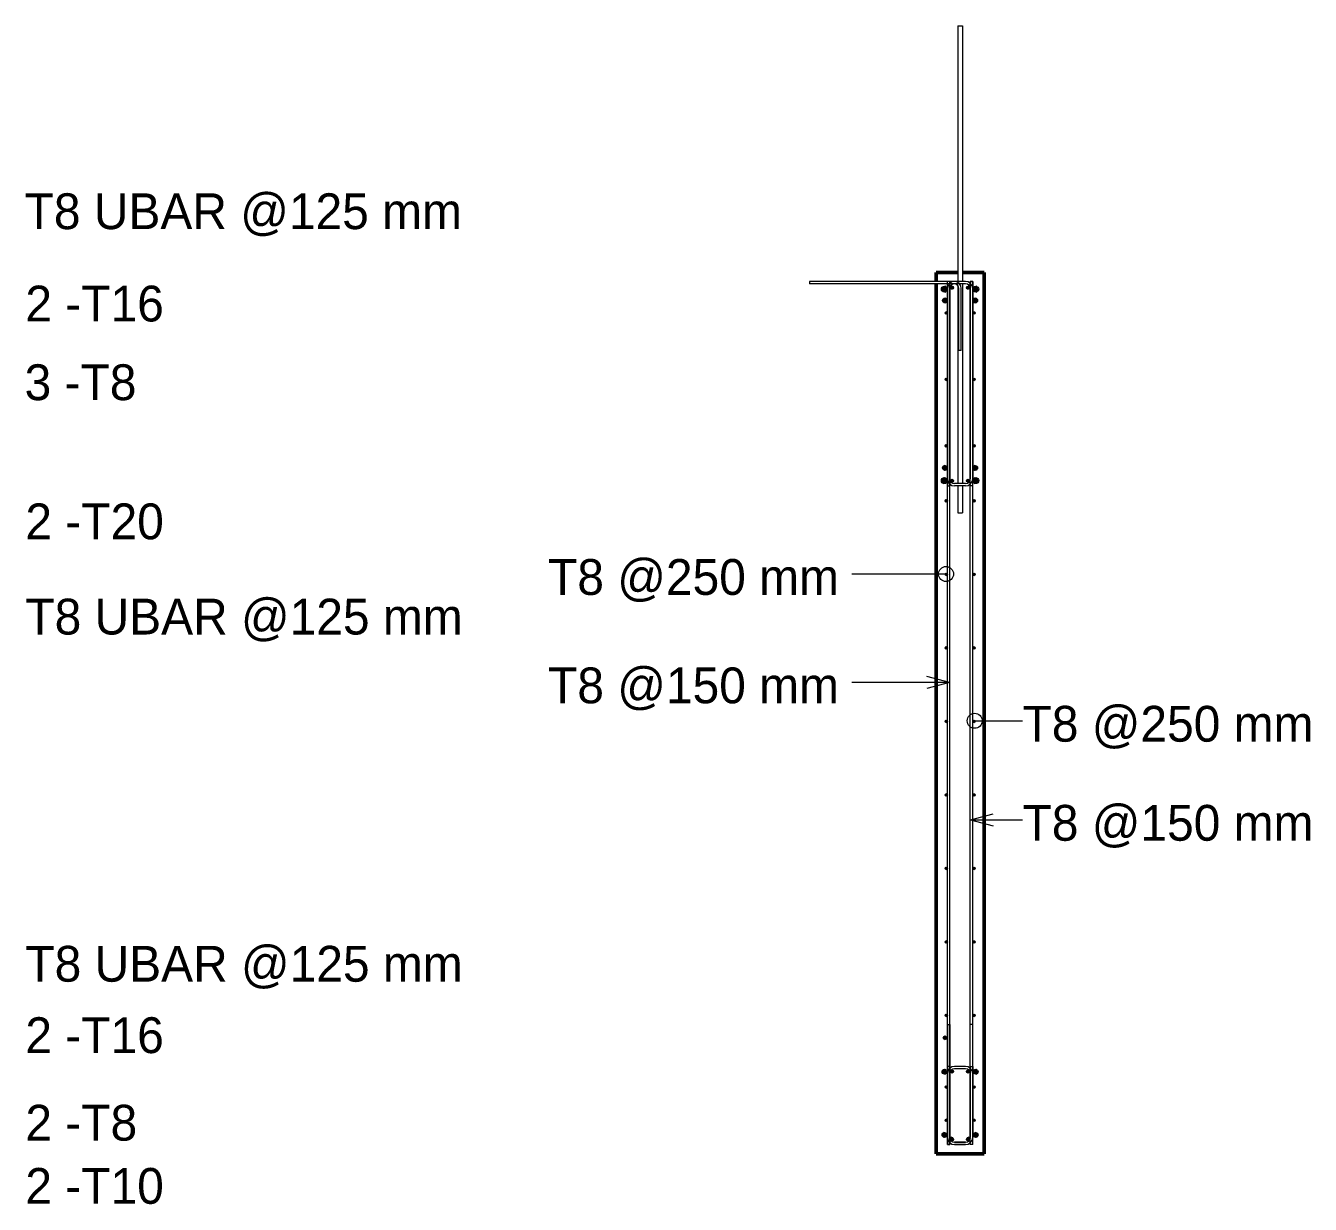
# Model space of a CAD drawing. Header units: millimetres. Extents: x 65441 to 98797, y 2255 to 31386.
# Drawn here: x 77538 to 81807, y 3101 to 7020 of the extents above; entities that cross this region are included whole.
import ezdxf

# ---------------------------------------------------------------- set-up
doc = ezdxf.new("R2010")
doc.units = ezdxf.units.MM
for name, color, linetype, lineweight in [('A-WALL', 113, 'Continuous', 25), ('S-RBAR', 171, 'Continuous', 18), ('S-RBAR-IDEN', 171, 'Continuous', 9)]:
    doc.layers.add(name, color=color, linetype=linetype, lineweight=lineweight)
doc.styles.add('Nirmala UI', font='Nirmala.ttf', dxfattribs={"height": 119.0625})

msp = doc.modelspace()

# ---------------------------------------------------------------- hatches: boundary and pattern name
at = {"layer": 'S-RBAR'}
h = msp.add_hatch(color=256, dxfattribs=at)
edge = h.paths.add_edge_path()
edge.add_arc((80591.1, 6143.7), 10, 0, 360)
for points in [[(80594.2, 6134.2), (80601.1, 6143.7), (80594.2, 6153.3), (80583, 6149.6), (80583, 6137.9)], [(80616.4, 6143.7), (80621.4, 6148.7), (80616.4, 6153.7), (80611.4, 6148.7)], [(80669.5, 6143.7), (80674.5, 6148.7), (80669.5, 6153.7), (80664.5, 6148.7)], [(80698.2, 6134.2), (80705.1, 6143.7), (80698.2, 6153.3), (80687, 6149.6), (80687, 6137.9)], [(80595.6, 6098.6), (80601.1, 6106.2), (80595.6, 6113.9), (80586.7, 6111), (80586.7, 6101.5)], [(80695.6, 6098.6), (80701.1, 6106.2), (80695.6, 6113.9), (80686.7, 6111), (80686.7, 6101.5)], [(80597.1, 6060.7), (80601.1, 6064.7), (80597.1, 6068.7), (80593.1, 6064.7)], [(80689.1, 6060.7), (80693.1, 6064.7), (80689.1, 6068.7), (80685.1, 6064.7)], [(80597.1, 5839.8), (80601.1, 5843.8), (80597.1, 5847.8), (80593.1, 5843.8)], [(80689.1, 5839.8), (80693.1, 5843.8), (80689.1, 5847.8), (80685.1, 5843.8)], [(80597.1, 5619), (80601.1, 5623), (80597.1, 5627), (80593.1, 5623)], [(80689.1, 5619), (80693.1, 5623), (80689.1, 5627), (80685.1, 5623)], [(80590.7, 5541.9), (80599.6, 5544.8), (80599.6, 5554.2), (80590.7, 5557.1), (80585.1, 5549.5)], [(80690.7, 5541.9), (80699.6, 5544.8), (80699.6, 5554.2), (80690.7, 5557.1), (80685.1, 5549.5)], [(80588, 5497.8), (80599.2, 5501.4), (80599.2, 5513.2), (80588, 5516.8), (80581.1, 5507.3)], [(80616.4, 5501.7), (80621.4, 5506.7), (80616.4, 5511.7), (80611.4, 5506.7)], [(80669.5, 5501.7), (80674.5, 5506.7), (80669.5, 5511.7), (80664.5, 5506.7)], [(80692, 5497.8), (80703.2, 5501.4), (80703.2, 5513.2), (80692, 5516.8), (80685.1, 5507.3)], [(80597.1, 5436.1), (80601.1, 5440.1), (80597.1, 5444.1), (80593.1, 5440.1)], [(80689.1, 5436.1), (80693.1, 5440.1), (80689.1, 5444.1), (80685.1, 5440.1)], [(80597.1, 5191.7), (80601.1, 5195.7), (80597.1, 5199.7), (80593.1, 5195.7)], [(80689.1, 5191.7), (80693.1, 5195.7), (80689.1, 5199.7), (80685.1, 5195.7)], [(80597.1, 4947.3), (80601.1, 4951.3), (80597.1, 4955.3), (80593.1, 4951.3)], [(80689.1, 4947.3), (80693.1, 4951.3), (80689.1, 4955.3), (80685.1, 4951.3)], [(80597.1, 4702.9), (80601.1, 4706.9), (80597.1, 4710.9), (80593.1, 4706.9)], [(80689.1, 4702.9), (80693.1, 4706.9), (80689.1, 4710.9), (80685.1, 4706.9)], [(80597.1, 4458.5), (80601.1, 4462.5), (80597.1, 4466.5), (80593.1, 4462.5)], [(80689.1, 4458.5), (80693.1, 4462.5), (80689.1, 4466.5), (80685.1, 4462.5)], [(80597.1, 4214.1), (80601.1, 4218.1), (80597.1, 4222.1), (80593.1, 4218.1)], [(80689.1, 4214.1), (80693.1, 4218.1), (80689.1, 4222.1), (80685.1, 4218.1)], [(80597.1, 3969.7), (80601.1, 3973.7), (80597.1, 3977.7), (80593.1, 3973.7), (80594.2, 3972.7)], [(80689.1, 3969.7), (80693.1, 3973.7), (80689.1, 3977.7), (80685.1, 3973.7), (80686.2, 3972.7)], [(80597.1, 3725.3), (80601.1, 3729.3), (80597.1, 3733.3), (80593.1, 3729.3)], [(80689.1, 3725.3), (80693.1, 3729.3), (80689.1, 3733.3), (80685.1, 3729.3)], [(80593.1, 3649), (80599.1, 3655), (80593.1, 3661), (80587.1, 3655)], [(80593.6, 3534.6), (80599.1, 3542.2), (80593.6, 3549.8), (80584.7, 3546.9), (80584.7, 3537.5)], [(80616.4, 3537.8), (80621.4, 3542.8), (80616.4, 3547.8), (80611.4, 3542.8)], [(80669.5, 3537.8), (80674.5, 3542.8), (80669.5, 3547.8), (80664.5, 3542.8)], [(80697.6, 3534.6), (80703.1, 3542.2), (80697.6, 3549.8), (80688.7, 3546.9), (80688.7, 3537.5)], [(80597.1, 3487.4), (80601.1, 3491.4), (80597.1, 3495.4), (80593.1, 3491.4)], [(80689.1, 3487.4), (80693.1, 3491.4), (80689.1, 3495.4), (80685.1, 3491.4)], [(80597.1, 3376.7), (80601.1, 3380.7), (80597.1, 3384.7), (80593.1, 3380.7)], [(80689.1, 3376.7), (80693.1, 3380.7), (80689.1, 3384.7), (80685.1, 3380.7)], [(80588.7, 3324.4), (80597.6, 3327.3), (80597.6, 3336.7), (80588.7, 3339.6), (80583.1, 3332)], [(80692.7, 3324.4), (80701.6, 3327.3), (80701.6, 3336.7), (80692.7, 3339.6), (80687.1, 3332)], [(80614.5, 3314.7), (80619.5, 3319.7), (80614.5, 3324.7), (80609.5, 3319.7)], [(80616.4, 3312), (80621.4, 3317), (80616.4, 3322), (80611.4, 3317)], [(80669.5, 3312), (80674.5, 3317), (80669.5, 3322), (80664.5, 3317)], [(80671.4, 3314.7), (80676.4, 3319.7), (80671.4, 3324.7), (80666.4, 3319.7)]]:
    msp.add_hatch(color=256, dxfattribs=at).paths.add_polyline_path(points)
h = msp.add_hatch(color=256, dxfattribs=at)
edge = h.paths.add_edge_path()
edge.add_arc((80616.4, 6148.7), 5, 0, 360)
h = msp.add_hatch(color=256, dxfattribs=at)
edge = h.paths.add_edge_path()
edge.add_arc((80669.5, 6148.7), 5, 0, 360)
h = msp.add_hatch(color=256, dxfattribs=at)
edge = h.paths.add_edge_path()
edge.add_arc((80695.1, 6143.7), 10, 0, 360)
h = msp.add_hatch(color=256, dxfattribs=at)
edge = h.paths.add_edge_path()
edge.add_arc((80593.1, 6106.2), 8, 0, 360)
h = msp.add_hatch(color=256, dxfattribs=at)
edge = h.paths.add_edge_path()
edge.add_arc((80693.1, 6106.2), 8, 0, 360)
h = msp.add_hatch(color=256, dxfattribs=at)
edge = h.paths.add_edge_path()
edge.add_arc((80597.1, 6064.7), 4, 0, 360)
h = msp.add_hatch(color=256, dxfattribs=at)
edge = h.paths.add_edge_path()
edge.add_arc((80689.1, 6064.7), 4, 0, 360)
h = msp.add_hatch(color=256, dxfattribs=at)
edge = h.paths.add_edge_path()
edge.add_arc((80597.1, 5843.8), 4, 0, 360)
h = msp.add_hatch(color=256, dxfattribs=at)
edge = h.paths.add_edge_path()
edge.add_arc((80689.1, 5843.8), 4, 0, 360)
h = msp.add_hatch(color=256, dxfattribs=at)
edge = h.paths.add_edge_path()
edge.add_arc((80597.1, 5623), 4, 0, 360)
h = msp.add_hatch(color=256, dxfattribs=at)
edge = h.paths.add_edge_path()
edge.add_arc((80689.1, 5623), 4, 0, 360)
h = msp.add_hatch(color=256, dxfattribs=at)
edge = h.paths.add_edge_path()
edge.add_arc((80593.1, 5549.5), 8, 0, 360)
h = msp.add_hatch(color=256, dxfattribs=at)
edge = h.paths.add_edge_path()
edge.add_arc((80693.1, 5549.5), 8, 0, 360)
h = msp.add_hatch(color=256, dxfattribs=at)
edge = h.paths.add_edge_path()
edge.add_arc((80591.1, 5507.3), 10, 0, 360)
h = msp.add_hatch(color=256, dxfattribs=at)
edge = h.paths.add_edge_path()
edge.add_arc((80616.4, 5506.7), 5, 0, 360)
h = msp.add_hatch(color=256, dxfattribs=at)
edge = h.paths.add_edge_path()
edge.add_arc((80669.5, 5506.7), 5, 0, 360)
h = msp.add_hatch(color=256, dxfattribs=at)
edge = h.paths.add_edge_path()
edge.add_arc((80695.1, 5507.3), 10, 0, 360)
h = msp.add_hatch(color=256, dxfattribs=at)
edge = h.paths.add_edge_path()
edge.add_arc((80597.1, 5440.1), 4, 0, 360)
h = msp.add_hatch(color=256, dxfattribs=at)
edge = h.paths.add_edge_path()
edge.add_arc((80689.1, 5440.1), 4, 0, 360)
h = msp.add_hatch(color=256, dxfattribs=at)
edge = h.paths.add_edge_path()
edge.add_arc((80597.1, 5195.7), 4, 0, 360)
h = msp.add_hatch(color=256, dxfattribs=at)
edge = h.paths.add_edge_path()
edge.add_arc((80689.1, 5195.7), 4, 0, 360)
h = msp.add_hatch(color=256, dxfattribs=at)
edge = h.paths.add_edge_path()
edge.add_arc((80597.1, 4951.3), 4, 0, 360)
h = msp.add_hatch(color=256, dxfattribs=at)
edge = h.paths.add_edge_path()
edge.add_arc((80689.1, 4951.3), 4, 0, 360)
h = msp.add_hatch(color=256, dxfattribs=at)
edge = h.paths.add_edge_path()
edge.add_arc((80597.1, 4706.9), 4, 0, 360)
h = msp.add_hatch(color=256, dxfattribs=at)
edge = h.paths.add_edge_path()
edge.add_arc((80689.1, 4706.9), 4, 0, 360)
h = msp.add_hatch(color=256, dxfattribs=at)
edge = h.paths.add_edge_path()
edge.add_arc((80597.1, 4462.5), 4, 0, 360)
h = msp.add_hatch(color=256, dxfattribs=at)
edge = h.paths.add_edge_path()
edge.add_arc((80689.1, 4462.5), 4, 0, 360)
h = msp.add_hatch(color=256, dxfattribs=at)
edge = h.paths.add_edge_path()
edge.add_arc((80597.1, 4218.1), 4, 0, 360)
h = msp.add_hatch(color=256, dxfattribs=at)
edge = h.paths.add_edge_path()
edge.add_arc((80689.1, 4218.1), 4, 0, 360)
h = msp.add_hatch(color=256, dxfattribs=at)
edge = h.paths.add_edge_path()
edge.add_arc((80597.1, 3973.7), 4, 0, 360)
h = msp.add_hatch(color=256, dxfattribs=at)
edge = h.paths.add_edge_path()
edge.add_arc((80689.1, 3973.7), 4, 0, 360)
h = msp.add_hatch(color=256, dxfattribs=at)
edge = h.paths.add_edge_path()
edge.add_arc((80597.1, 3729.3), 4, 0, 360)
h = msp.add_hatch(color=256, dxfattribs=at)
edge = h.paths.add_edge_path()
edge.add_arc((80689.1, 3729.3), 4, 0, 360)
h = msp.add_hatch(color=256, dxfattribs=at)
edge = h.paths.add_edge_path()
edge.add_arc((80593.1, 3655), 6, 0, 360)
h = msp.add_hatch(color=256, dxfattribs=at)
edge = h.paths.add_edge_path()
edge.add_arc((80591.1, 3542.2), 8, 0, 360)
h = msp.add_hatch(color=256, dxfattribs=at)
edge = h.paths.add_edge_path()
edge.add_arc((80616.4, 3542.8), 5, 0, 360)
h = msp.add_hatch(color=256, dxfattribs=at)
edge = h.paths.add_edge_path()
edge.add_arc((80669.5, 3542.8), 5, 0, 360)
h = msp.add_hatch(color=256, dxfattribs=at)
edge = h.paths.add_edge_path()
edge.add_arc((80695.1, 3542.2), 8, 0, 360)
h = msp.add_hatch(color=256, dxfattribs=at)
edge = h.paths.add_edge_path()
edge.add_arc((80597.1, 3491.4), 4, 0, 360)
h = msp.add_hatch(color=256, dxfattribs=at)
edge = h.paths.add_edge_path()
edge.add_arc((80689.1, 3491.4), 4, 0, 360)
h = msp.add_hatch(color=256, dxfattribs=at)
edge = h.paths.add_edge_path()
edge.add_arc((80597.1, 3380.7), 4, 0, 360)
h = msp.add_hatch(color=256, dxfattribs=at)
edge = h.paths.add_edge_path()
edge.add_arc((80689.1, 3380.7), 4, 0, 360)
h = msp.add_hatch(color=256, dxfattribs=at)
edge = h.paths.add_edge_path()
edge.add_arc((80591.1, 3332), 8, 0, 360)
h = msp.add_hatch(color=256, dxfattribs=at)
edge = h.paths.add_edge_path()
edge.add_arc((80695.1, 3332), 8, 0, 360)
h = msp.add_hatch(color=256, dxfattribs=at)
edge = h.paths.add_edge_path()
edge.add_arc((80614.5, 3319.7), 5, 0, 360)
h = msp.add_hatch(color=256, dxfattribs=at)
edge = h.paths.add_edge_path()
edge.add_arc((80616.4, 3317), 5, 0, 360)
h = msp.add_hatch(color=256, dxfattribs=at)
edge = h.paths.add_edge_path()
edge.add_arc((80669.5, 3317), 5, 0, 360)
h = msp.add_hatch(color=256, dxfattribs=at)
edge = h.paths.add_edge_path()
edge.add_arc((80671.4, 3319.7), 5, 0, 360)

# ---------------------------------------------------------------- linework, layer by layer
at = {"layer": 'A-WALL', "lineweight": 50}
for p, q in [((80563.1, 6199.7), (80563.1, 6169.7)), ((80635.1, 6199.7), (80563.1, 6199.7)), ((80723.1, 6199.7), (80651.1, 6199.7)), ((80723.1, 3269.7), (80723.1, 6199.7)), ((80563.1, 6161.7), (80563.1, 3269.7)), ((80563.1, 3269.7), (80723.1, 3269.7))]:
    msp.add_line(p, q, dxfattribs=at)
at = {"layer": 'S-RBAR'}
for p, q in [((80635.1, 7019.7), (80635.1, 6169.7)), ((80635.1, 7019.7), (80651.1, 7019.7)), ((80651.1, 7019.7), (80651.1, 6169.7)), ((80623.1, 6169.7), (80143.1, 6169.7)), ((80143.1, 6169.7), (80143.1, 6161.7)), ((80623.1, 6161.7), (80143.1, 6161.7)), ((80594.2, 6153.3), (80583, 6149.6)), ((80583, 6149.6), (80583, 6137.9)), ((80601.1, 6143.7), (80594.2, 6153.3)), ((80609.1, 6169.7), (80601.1, 6169.7)), ((80601.1, 3299.7), (80601.1, 6169.7)), ((80609.1, 6169.7), (80601.1, 6169.7)), ((80601.1, 5513.7), (80601.1, 6169.7)), ((80609.1, 3299.7), (80609.1, 6169.7)), ((80609.1, 5513.7), (80609.1, 6169.7)), ((80616.4, 6153.7), (80611.4, 6148.7)), ((80611.4, 6148.7), (80616.4, 6143.7)), ((80621.4, 6148.7), (80616.4, 6153.7)), ((80616.4, 6143.7), (80621.4, 6148.7)), ((80661.1, 6169.7), (80625.1, 6169.7)), ((80661.1, 6161.7), (80625.1, 6161.7)), ((80635.1, 6156.2), (80635.1, 5497.7)), ((80651.1, 6161.7), (80651.1, 5497.7)), ((80669.5, 6153.7), (80664.5, 6148.7)), ((80664.5, 6148.7), (80669.5, 6143.7)), ((80674.5, 6148.7), (80669.5, 6153.7)), ((80669.5, 6143.7), (80674.5, 6148.7)), ((80685.1, 6169.7), (80677.1, 6169.7)), ((80677.1, 3299.7), (80677.1, 6169.7)), ((80677.1, 6169.7), (80677.1, 5513.7)), ((80677.1, 6169.7), (80685.1, 6169.7)), ((80685.1, 3299.7), (80685.1, 6169.7)), ((80685.1, 6169.7), (80685.1, 5513.7)), ((80698.2, 6153.3), (80687, 6149.6)), ((80687, 6149.6), (80687, 6137.9)), ((80705.1, 6143.7), (80698.2, 6153.3)), ((80583, 6137.9), (80594.2, 6134.2)), ((80595.6, 6113.9), (80586.7, 6111)), ((80586.7, 6111), (80586.7, 6101.5)), ((80594.2, 6134.2), (80601.1, 6143.7)), ((80601.1, 6106.2), (80595.6, 6113.9)), ((80595.6, 6098.6), (80601.1, 6106.2)), ((80601.1, 6145.7), (80601.1, 5489.7)), ((80609.1, 6145.7), (80609.1, 5489.7)), ((80639.1, 5939.7), (80639.1, 6145.7)), ((80647.1, 5939.7), (80647.1, 6145.7)), ((80677.1, 5489.7), (80677.1, 6145.7)), ((80685.1, 5489.7), (80685.1, 6145.7)), ((80695.6, 6113.9), (80686.7, 6111)), ((80686.7, 6111), (80686.7, 6101.5)), ((80687, 6137.9), (80698.2, 6134.2)), ((80701.1, 6106.2), (80695.6, 6113.9)), ((80695.6, 6098.6), (80701.1, 6106.2)), ((80698.2, 6134.2), (80705.1, 6143.7)), ((80586.7, 6101.5), (80595.6, 6098.6)), ((80597.1, 6068.7), (80593.1, 6064.7)), ((80593.1, 6064.7), (80597.1, 6060.7)), ((80601.1, 6064.7), (80597.1, 6068.7)), ((80597.1, 6060.7), (80601.1, 6064.7)), ((80689.1, 6068.7), (80685.1, 6064.7)), ((80685.1, 6064.7), (80689.1, 6060.7)), ((80686.7, 6101.5), (80695.6, 6098.6)), ((80693.1, 6064.7), (80689.1, 6068.7)), ((80689.1, 6060.7), (80693.1, 6064.7)), ((80647.1, 5939.7), (80639.1, 5939.7)), ((80597.1, 5847.8), (80593.1, 5843.8)), ((80593.1, 5843.8), (80597.1, 5839.8)), ((80601.1, 5843.8), (80597.1, 5847.8)), ((80597.1, 5839.8), (80601.1, 5843.8)), ((80689.1, 5847.8), (80685.1, 5843.8)), ((80685.1, 5843.8), (80689.1, 5839.8)), ((80693.1, 5843.8), (80689.1, 5847.8)), ((80689.1, 5839.8), (80693.1, 5843.8)), ((80597.1, 5627), (80593.1, 5623)), ((80593.1, 5623), (80597.1, 5619)), ((80601.1, 5623), (80597.1, 5627)), ((80597.1, 5619), (80601.1, 5623)), ((80689.1, 5627), (80685.1, 5623)), ((80685.1, 5623), (80689.1, 5619)), ((80693.1, 5623), (80689.1, 5627)), ((80689.1, 5619), (80693.1, 5623)), ((80590.7, 5557.1), (80585.1, 5549.5)), ((80599.6, 5554.2), (80590.7, 5557.1)), ((80599.6, 5544.8), (80599.6, 5554.2)), ((80690.7, 5557.1), (80685.1, 5549.5)), ((80699.6, 5554.2), (80690.7, 5557.1)), ((80699.6, 5544.8), (80699.6, 5554.2)), ((80588, 5516.8), (80581.1, 5507.3)), ((80581.1, 5507.3), (80588, 5497.8)), ((80585.1, 5549.5), (80590.7, 5541.9)), ((80599.2, 5513.2), (80588, 5516.8)), ((80590.7, 5541.9), (80599.6, 5544.8)), ((80599.2, 5501.4), (80599.2, 5513.2)), ((80616.4, 5511.7), (80611.4, 5506.7)), ((80621.4, 5506.7), (80616.4, 5511.7)), ((80669.5, 5511.7), (80664.5, 5506.7)), ((80674.5, 5506.7), (80669.5, 5511.7)), ((80685.1, 5549.5), (80690.7, 5541.9)), ((80692, 5516.8), (80685.1, 5507.3)), ((80685.1, 5507.3), (80692, 5497.8)), ((80690.7, 5541.9), (80699.6, 5544.8)), ((80703.2, 5513.2), (80692, 5516.8)), ((80703.2, 5501.4), (80703.2, 5513.2)), ((80588, 5497.8), (80599.2, 5501.4)), ((80601.1, 5489.7), (80609.1, 5489.7)), ((80611.4, 5506.7), (80616.4, 5501.7)), ((80616.4, 5501.7), (80621.4, 5506.7)), ((80661.1, 5497.7), (80625.1, 5497.7)), ((80661.1, 5489.7), (80625.1, 5489.7)), ((80635.1, 5489.7), (80635.1, 5399.7)), ((80651.1, 5489.7), (80651.1, 5399.7)), ((80664.5, 5506.7), (80669.5, 5501.7)), ((80669.5, 5501.7), (80674.5, 5506.7)), ((80685.1, 5489.7), (80677.1, 5489.7)), ((80692, 5497.8), (80703.2, 5501.4)), ((80597.1, 5444.1), (80593.1, 5440.1)), ((80593.1, 5440.1), (80597.1, 5436.1)), ((80601.1, 5440.1), (80597.1, 5444.1)), ((80597.1, 5436.1), (80601.1, 5440.1)), ((80689.1, 5444.1), (80685.1, 5440.1)), ((80685.1, 5440.1), (80689.1, 5436.1)), ((80693.1, 5440.1), (80689.1, 5444.1)), ((80689.1, 5436.1), (80693.1, 5440.1)), ((80635.1, 5399.7), (80651.1, 5399.7)), ((80597.1, 5199.7), (80593.1, 5195.7)), ((80593.1, 5195.7), (80597.1, 5191.7)), ((80601.1, 5195.7), (80597.1, 5199.7)), ((80597.1, 5191.7), (80601.1, 5195.7)), ((80689.1, 5199.7), (80685.1, 5195.7)), ((80685.1, 5195.7), (80689.1, 5191.7)), ((80693.1, 5195.7), (80689.1, 5199.7)), ((80689.1, 5191.7), (80693.1, 5195.7)), ((80597.1, 4955.3), (80593.1, 4951.3)), ((80601.1, 4951.3), (80597.1, 4955.3)), ((80689.1, 4955.3), (80685.1, 4951.3)), ((80693.1, 4951.3), (80689.1, 4955.3)), ((80593.1, 4951.3), (80597.1, 4947.3)), ((80597.1, 4947.3), (80601.1, 4951.3)), ((80685.1, 4951.3), (80689.1, 4947.3)), ((80689.1, 4947.3), (80693.1, 4951.3)), ((80597.1, 4710.9), (80593.1, 4706.9)), ((80593.1, 4706.9), (80597.1, 4702.9)), ((80601.1, 4706.9), (80597.1, 4710.9)), ((80597.1, 4702.9), (80601.1, 4706.9)), ((80689.1, 4710.9), (80685.1, 4706.9)), ((80685.1, 4706.9), (80689.1, 4702.9)), ((80693.1, 4706.9), (80689.1, 4710.9)), ((80689.1, 4702.9), (80693.1, 4706.9)), ((80597.1, 4466.5), (80593.1, 4462.5)), ((80593.1, 4462.5), (80597.1, 4458.5)), ((80601.1, 4462.5), (80597.1, 4466.5)), ((80597.1, 4458.5), (80601.1, 4462.5)), ((80689.1, 4466.5), (80685.1, 4462.5)), ((80685.1, 4462.5), (80689.1, 4458.5)), ((80693.1, 4462.5), (80689.1, 4466.5)), ((80689.1, 4458.5), (80693.1, 4462.5)), ((80597.1, 4222.1), (80593.1, 4218.1)), ((80593.1, 4218.1), (80597.1, 4214.1)), ((80601.1, 4218.1), (80597.1, 4222.1)), ((80597.1, 4214.1), (80601.1, 4218.1)), ((80689.1, 4222.1), (80685.1, 4218.1)), ((80685.1, 4218.1), (80689.1, 4214.1)), ((80693.1, 4218.1), (80689.1, 4222.1)), ((80689.1, 4214.1), (80693.1, 4218.1)), ((80597.1, 3977.7), (80593.1, 3973.7)), ((80593.1, 3973.7), (80594.2, 3972.7)), ((80594.2, 3972.7), (80597.1, 3969.7)), ((80601.1, 3973.7), (80597.1, 3977.7)), ((80597.1, 3969.7), (80601.1, 3973.7)), ((80689.1, 3977.7), (80685.1, 3973.7)), ((80685.1, 3973.7), (80686.2, 3972.7)), ((80686.2, 3972.7), (80689.1, 3969.7)), ((80693.1, 3973.7), (80689.1, 3977.7)), ((80689.1, 3969.7), (80693.1, 3973.7)), ((80597.1, 3733.3), (80593.1, 3729.3)), ((80593.1, 3729.3), (80597.1, 3725.3)), ((80601.1, 3729.3), (80597.1, 3733.3)), ((80597.1, 3725.3), (80601.1, 3729.3)), ((80689.1, 3733.3), (80685.1, 3729.3)), ((80685.1, 3729.3), (80689.1, 3725.3)), ((80693.1, 3729.3), (80689.1, 3733.3)), ((80689.1, 3725.3), (80693.1, 3729.3)), ((80601.1, 3699.7), (80601.1, 3323.7)), ((80601.1, 3699.7), (80609.1, 3699.7)), ((80609.1, 3699.7), (80609.1, 3323.7)), ((80685.1, 3699.7), (80677.1, 3699.7)), ((80677.1, 3323.7), (80677.1, 3699.7)), ((80685.1, 3323.7), (80685.1, 3699.7)), ((80593.1, 3661), (80587.1, 3655)), ((80587.1, 3655), (80593.1, 3649)), ((80599.1, 3655), (80593.1, 3661)), ((80593.1, 3649), (80599.1, 3655)), ((80593.6, 3549.8), (80584.7, 3546.9)), ((80584.7, 3546.9), (80584.7, 3537.5)), ((80599.1, 3542.2), (80593.6, 3549.8)), ((80609.1, 3559.8), (80601.1, 3559.8)), ((80601.1, 3323.7), (80601.1, 3559.8)), ((80609.1, 3323.7), (80609.1, 3559.8)), ((80616.4, 3547.8), (80611.4, 3542.8)), ((80621.4, 3542.8), (80616.4, 3547.8)), ((80661.1, 3559.8), (80625.1, 3559.8)), ((80661.1, 3551.8), (80625.1, 3551.8)), ((80669.5, 3547.8), (80664.5, 3542.8)), ((80674.5, 3542.8), (80669.5, 3547.8)), ((80677.1, 3559.8), (80677.1, 3323.7)), ((80677.1, 3559.8), (80685.1, 3559.8)), ((80685.1, 3559.8), (80685.1, 3323.7)), ((80697.6, 3549.8), (80688.7, 3546.9)), ((80688.7, 3546.9), (80688.7, 3537.5)), ((80703.1, 3542.2), (80697.6, 3549.8)), ((80584.7, 3537.5), (80593.6, 3534.6)), ((80593.6, 3534.6), (80599.1, 3542.2)), ((80601.1, 3535.8), (80601.1, 3299.7)), ((80609.1, 3535.8), (80609.1, 3299.7)), ((80611.4, 3542.8), (80616.4, 3537.8)), ((80616.4, 3537.8), (80621.4, 3542.8)), ((80664.5, 3542.8), (80669.5, 3537.8)), ((80669.5, 3537.8), (80674.5, 3542.8)), ((80677.1, 3299.7), (80677.1, 3535.8)), ((80685.1, 3299.7), (80685.1, 3535.8)), ((80688.7, 3537.5), (80697.6, 3534.6)), ((80697.6, 3534.6), (80703.1, 3542.2)), ((80597.1, 3495.4), (80593.1, 3491.4)), ((80593.1, 3491.4), (80597.1, 3487.4)), ((80601.1, 3491.4), (80597.1, 3495.4)), ((80597.1, 3487.4), (80601.1, 3491.4)), ((80689.1, 3495.4), (80685.1, 3491.4)), ((80685.1, 3491.4), (80689.1, 3487.4)), ((80693.1, 3491.4), (80689.1, 3495.4)), ((80689.1, 3487.4), (80693.1, 3491.4)), ((80597.1, 3384.7), (80593.1, 3380.7)), ((80593.1, 3380.7), (80597.1, 3376.7)), ((80601.1, 3380.7), (80597.1, 3384.7)), ((80597.1, 3376.7), (80601.1, 3380.7)), ((80689.1, 3384.7), (80685.1, 3380.7)), ((80685.1, 3380.7), (80689.1, 3376.7)), ((80693.1, 3380.7), (80689.1, 3384.7)), ((80689.1, 3376.7), (80693.1, 3380.7)), ((80588.7, 3339.6), (80583.1, 3332)), ((80583.1, 3332), (80588.7, 3324.4)), ((80597.6, 3336.7), (80588.7, 3339.6)), ((80597.6, 3327.3), (80597.6, 3336.7)), ((80692.7, 3339.6), (80687.1, 3332)), ((80687.1, 3332), (80692.7, 3324.4)), ((80701.6, 3336.7), (80692.7, 3339.6)), ((80701.6, 3327.3), (80701.6, 3336.7)), ((80588.7, 3324.4), (80597.6, 3327.3)), ((80609.1, 3299.7), (80601.1, 3299.7)), ((80601.1, 3299.7), (80609.1, 3299.7)), ((80614.5, 3324.7), (80609.5, 3319.7)), ((80609.5, 3319.7), (80614.5, 3314.7)), ((80616.4, 3322), (80611.4, 3317)), ((80611.4, 3317), (80616.4, 3312)), ((80619.5, 3319.7), (80614.5, 3324.7)), ((80614.5, 3314.7), (80619.5, 3319.7)), ((80621.4, 3317), (80616.4, 3322)), ((80616.4, 3312), (80621.4, 3317)), ((80625.1, 3307.7), (80661.1, 3307.7)), ((80661.1, 3307.7), (80625.1, 3307.7)), ((80625.1, 3299.7), (80661.1, 3299.7)), ((80661.1, 3299.7), (80625.1, 3299.7)), ((80669.5, 3322), (80664.5, 3317)), ((80664.5, 3317), (80669.5, 3312)), ((80671.4, 3324.7), (80666.4, 3319.7)), ((80666.4, 3319.7), (80671.4, 3314.7)), ((80674.5, 3317), (80669.5, 3322)), ((80669.5, 3312), (80674.5, 3317)), ((80676.4, 3319.7), (80671.4, 3324.7)), ((80671.4, 3314.7), (80676.4, 3319.7)), ((80685.1, 3299.7), (80677.1, 3299.7)), ((80685.1, 3299.7), (80677.1, 3299.7)), ((80692.7, 3324.4), (80701.6, 3327.3))]:
    msp.add_line(p, q, dxfattribs=at)
for centre, radius in [((80591.1, 6143.7), 10), ((80616.4, 6148.7), 5), ((80669.5, 6148.7), 5), ((80695.1, 6143.7), 10), ((80593.1, 6106.2), 8), ((80693.1, 6106.2), 8), ((80597.1, 6064.7), 4), ((80689.1, 6064.7), 4), ((80597.1, 5843.8), 4), ((80689.1, 5843.8), 4), ((80597.1, 5623), 4), ((80689.1, 5623), 4), ((80593.1, 5549.5), 8), ((80693.1, 5549.5), 8), ((80591.1, 5507.3), 10), ((80616.4, 5506.7), 5), ((80669.5, 5506.7), 5), ((80695.1, 5507.3), 10), ((80597.1, 5440.1), 4), ((80689.1, 5440.1), 4), ((80597.1, 5195.7), 4), ((80689.1, 5195.7), 4), ((80597.1, 4951.3), 4), ((80689.1, 4951.3), 4), ((80597.1, 4706.9), 4), ((80689.1, 4706.9), 4), ((80597.1, 4462.5), 4), ((80689.1, 4462.5), 4), ((80597.1, 4218.1), 4), ((80689.1, 4218.1), 4), ((80597.1, 3973.7), 4), ((80689.1, 3973.7), 4), ((80597.1, 3729.3), 4), ((80689.1, 3729.3), 4), ((80593.1, 3655), 6), ((80591.1, 3542.2), 8), ((80616.4, 3542.8), 5), ((80669.5, 3542.8), 5), ((80695.1, 3542.2), 8), ((80597.1, 3491.4), 4), ((80689.1, 3491.4), 4), ((80597.1, 3380.7), 4), ((80689.1, 3380.7), 4), ((80591.1, 3332), 8), ((80695.1, 3332), 8), ((80614.5, 3319.7), 5), ((80616.4, 3317), 5), ((80669.5, 3317), 5), ((80671.4, 3319.7), 5)]:
    msp.add_circle(centre, radius, dxfattribs=at)
for centre, radius, start, end in [((80625.1, 6145.7), 24, 90, 180), ((80625.1, 6145.7), 16, 90, 180), ((80623.1, 6145.7), 24, 360, 90), ((80623.1, 6145.7), 16, 0, 90), ((80661.1, 6145.7), 24, 360, 90), ((80661.1, 6145.7), 16, 0, 90), ((80625.1, 5513.7), 24, 180, 270), ((80625.1, 5513.7), 16, 180, 270), ((80661.1, 5513.7), 16, 270, 360), ((80661.1, 5513.7), 24, 270, 0), ((80625.1, 3535.8), 24, 90, 180), ((80625.1, 3535.8), 16, 90, 180), ((80661.1, 3535.8), 24, 360, 90), ((80661.1, 3535.8), 16, 0, 90), ((80625.1, 3323.7), 24, 180, 270), ((80625.1, 3323.7), 24, 180, 270), ((80625.1, 3323.7), 16, 180, 270), ((80625.1, 3323.7), 16, 180, 270), ((80661.1, 3323.7), 16, 270, 360), ((80661.1, 3323.7), 24, 270, 0), ((80661.1, 3323.7), 16, 270, 360), ((80661.1, 3323.7), 24, 270, 0)]:
    msp.add_arc(centre, radius, start, end, dxfattribs=at)
at = {"layer": 'S-RBAR-IDEN'}
for p, q in [((80519.7, 5196.8), (80282.9, 5196.8)), ((80596.3, 5196.8), (80519.7, 5196.8)), ((80478.9, 4836.4), (80282.9, 4836.4)), ((80607.8, 4836.4), (80478.9, 4836.4)), ((80607.8, 4836.4), (80532.8, 4856.5)), ((80607.8, 4836.4), (80532.8, 4816.3)), ((80691.8, 4708.8), (80782.6, 4708.8)), ((80782.6, 4708.8), (80850.7, 4708.8)), ((80677.9, 4379.6), (80752.9, 4399.7)), ((80677.9, 4379.6), (80752.9, 4359.5)), ((80677.9, 4379.6), (80801.9, 4379.6)), ((80801.9, 4379.6), (80850.7, 4379.6))]:
    msp.add_line(p, q, dxfattribs=at)
for centre in [(80596.3, 5196.8), (80691.8, 4708.8)]:
    msp.add_circle(centre, 25, dxfattribs=at)

# ---------------------------------------------------------------- texts
at = {"layer": 'S-RBAR-IDEN', "attachment_point": 1, "style": 'Nirmala UI'}
for s, insert, char_height, width in [('T8 UBAR @125 mm', (77534.4, 6462.4), 119.062, 1787.763), ('2 -T16', (77536.9, 6155.4), 119.06, 581.223), ('3 -T8', (77534.4, 5893.9), 119.06, 468.987), ('2 -T20', (77536.9, 5431.4), 119.06, 581.223), ('T8 @250 mm', (79273.9, 5246.5), 119.06, 1218.565), ('T8 UBAR @125 mm', (77536.9, 5114.8), 119.062, 1787.763), ('T8 @150 mm', (79273.9, 4886.1), 119.06, 1218.565), ('T8 @250 mm', (80850.7, 4758.5), 119.06, 1218.565), ('T8 @150 mm', (80850.7, 4429.2), 119.06, 1218.565), ('T8 UBAR @125 mm', (77536.9, 3960.6), 119.062, 1787.763), ('2 -T16', (77536.9, 3723.2), 119.06, 581.223), ('2 -T8', (77536.9, 3432.2), 119.06, 468.987), ('2 -T10', (77536.9, 3222.1), 119.06, 581.223)]:
    msp.add_mtext(s, dxfattribs=dict(at, insert=insert, char_height=char_height, width=width))

doc.saveas('drawing.dxf')
